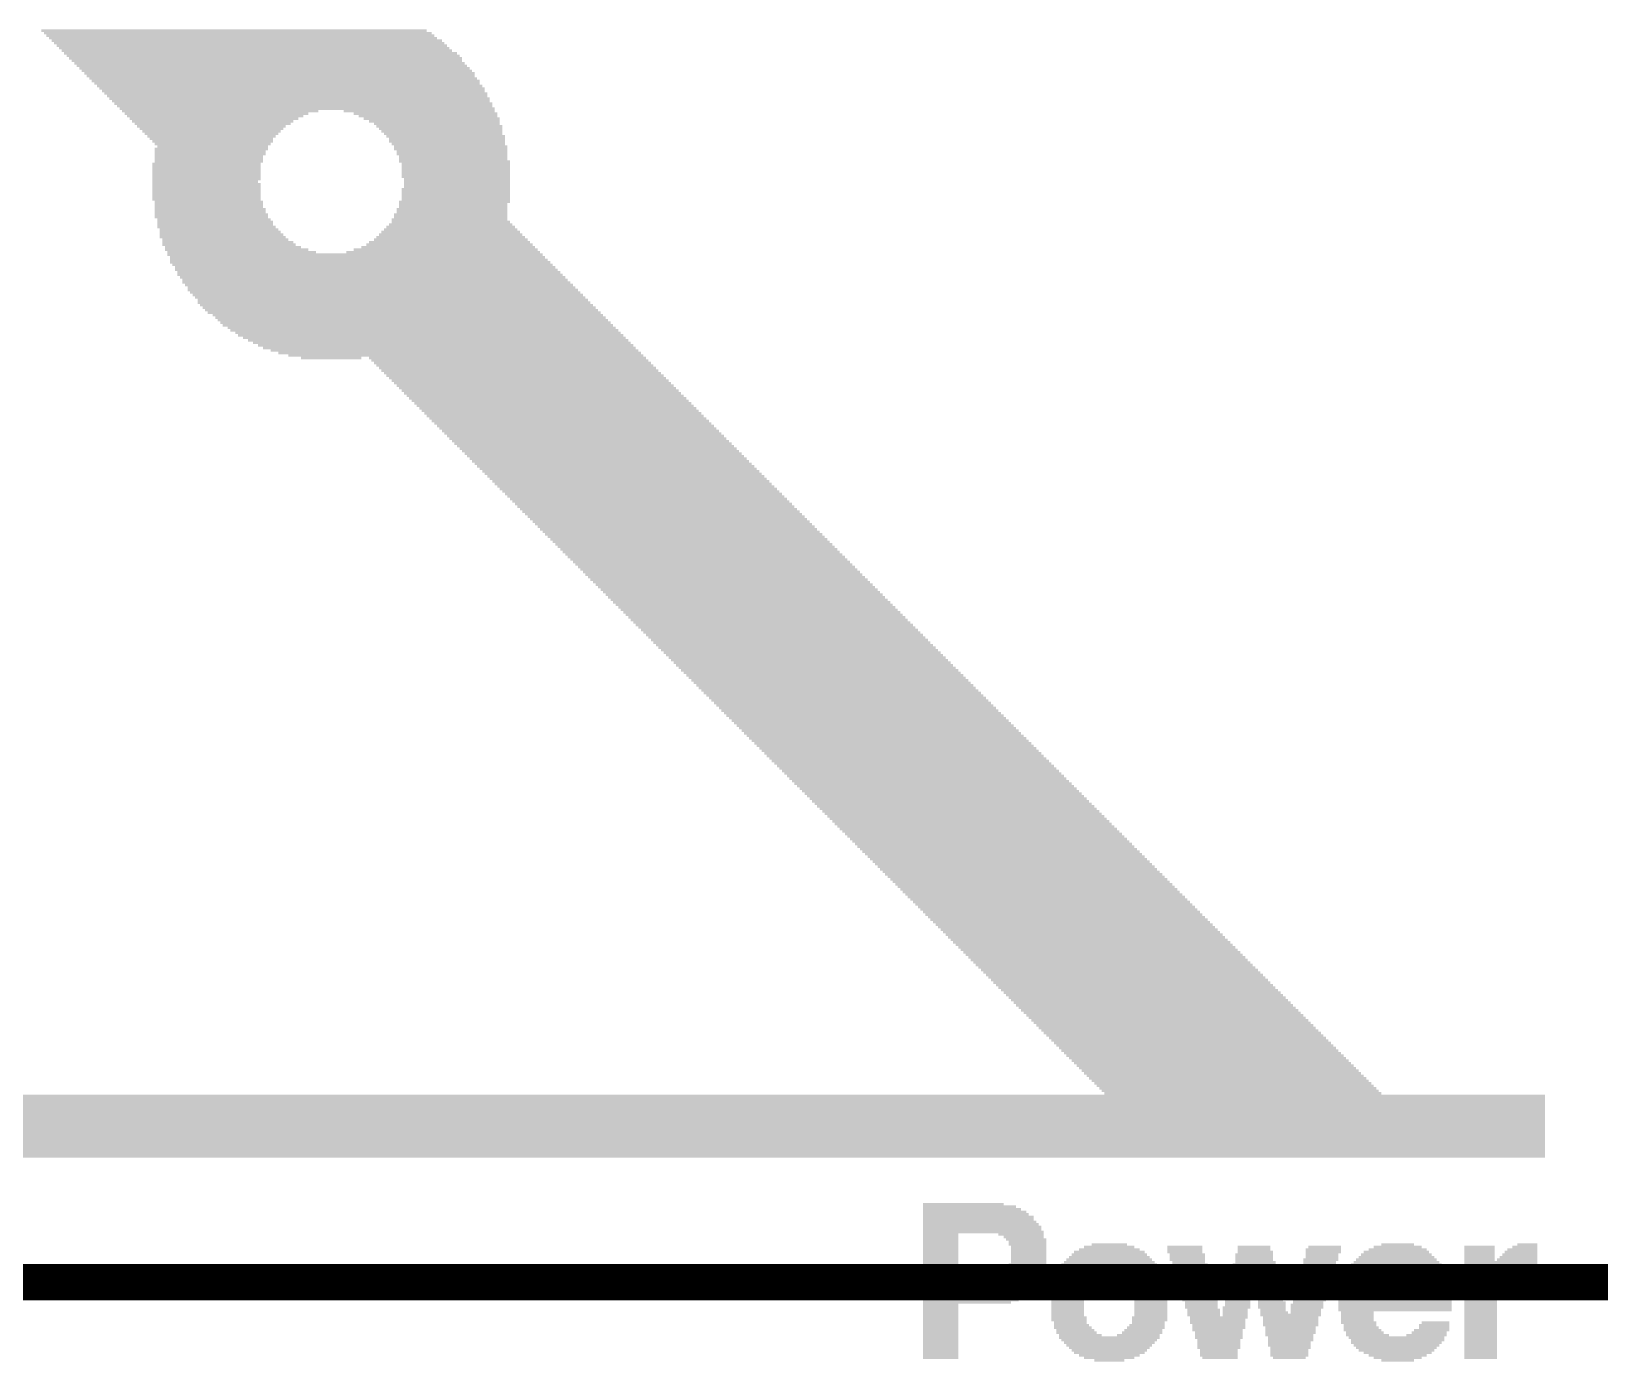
# Model space of a CAD drawing. Extents: x -3.4 to 68.6, y -0.2 to 53.3.
# Drawn here: x 34.28 to 47.46, y 10.13 to 21.31 of the extents above; entities that cross this region are included whole.
import ezdxf

# ---------------------------------------------------------------- set-up
doc = ezdxf.new("R2010")
doc.units = 0
doc.layers.add('16', color=132, linetype='CONTINUOUS')
doc.layers.add('200', color=4, linetype='CONTINUOUS')

# ---------------------------------------------------------------- blocks, each defined once
blk = doc.blocks.new('RECT')
blk.add_solid([(-0.5, -0.5), (0.5, -0.5), (-0.5, 0.5), (0.5, 0.5)])

msp = doc.modelspace()

# ---------------------------------------------------------------- linework, layer by layer
at = {"layer": '16', "const_width": 0.3048}
msp.add_lwpolyline([(26.797, 10.795), (48.895, 10.795)], dxfattribs=at)

# ---------------------------------------------------------------- block references
at = {"layer": '200', "yscale": 0.0212}
for p, xscale in [((35.9819, 21.314), 3.2384), ((36.0136, 21.2928), 3.2595), ((36.0348, 21.2716), 3.2595), ((36.056, 21.2505), 3.2595), ((36.0877, 21.2293), 3.2807), ((36.1089, 21.2081), 3.2807), ((36.1301, 21.187), 3.2807), ((36.1512, 21.1658), 3.2807), ((36.1724, 21.1447), 3.2807), ((36.2041, 21.1235), 3.3019), ((36.2253, 21.1023), 3.3019), ((36.2465, 21.0812), 3.3019), ((36.257, 21.06), 3.2807), ((36.2782, 21.0388), 3.2807), ((36.2994, 21.0177), 3.2807), ((36.3205, 20.9965), 3.2807), ((36.3417, 20.9753), 3.2807), ((36.3629, 20.9542), 3.2807), ((36.3735, 20.933), 3.2595), ((36.3946, 20.9118), 3.2595), ((36.4158, 20.8907), 3.2595), ((36.4264, 20.8695), 3.2384), ((36.4475, 20.8483), 3.2384), ((36.4687, 20.8272), 3.2384), ((36.4793, 20.806), 3.2172), ((36.5005, 20.7848), 3.2172), ((36.511, 20.7637), 3.196), ((36.5322, 20.7425), 3.196), ((36.5428, 20.7213), 3.1749), ((36.564, 20.7002), 3.1749), ((36.5745, 20.679), 3.1537), ((36.5957, 20.6578), 3.1537), ((35.8655, 20.6367), 1.6509), ((35.8337, 20.6155), 1.5451), ((35.8231, 20.5943), 1.4816), ((35.8126, 20.5732), 1.4181), ((35.802, 20.552), 1.3546), ((37.5376, 20.6367), 1.2699), ((37.5905, 20.6155), 1.2065), ((37.6117, 20.5943), 1.1641), ((37.6434, 20.5732), 1.143), ((37.6646, 20.552), 1.1006), ((35.802, 20.5308), 1.3123), ((35.7914, 20.5097), 1.2488), ((35.7914, 20.4885), 1.2065), ((35.7914, 20.4673), 1.1641), ((35.7914, 20.4462), 1.1218), ((35.7914, 20.425), 1.0795), ((37.6857, 20.5308), 1.0583), ((37.7069, 20.5097), 1.0583), ((37.7175, 20.4885), 1.0371), ((37.7281, 20.4673), 1.016), ((37.7387, 20.4462), 0.9948), ((37.7598, 20.425), 0.9948), ((35.7914, 20.4039), 1.0371), ((35.802, 20.3827), 1.016), ((35.802, 20.3615), 0.9736), ((35.7914, 20.3192), 0.9525), ((35.7808, 20.298), 0.9313), ((35.802, 20.3404), 0.9313), ((37.7704, 20.4039), 0.9736), ((37.7704, 20.3827), 0.9736), ((37.781, 20.3615), 0.9525), ((37.8022, 20.3404), 0.9525), ((37.8022, 20.3192), 0.9525), ((37.8127, 20.298), 0.9313), ((35.7491, 20.1922), 0.9101), ((35.7491, 20.171), 0.9101), ((35.7808, 20.2769), 0.9313), ((35.7702, 20.2557), 0.9101), ((35.7702, 20.2345), 0.9101), ((35.7702, 20.2134), 0.9101), ((37.8127, 20.2769), 0.9313), ((37.8233, 20.2557), 0.9101), ((37.8233, 20.2345), 0.9101), ((37.8339, 20.2134), 0.9313), ((37.8445, 20.1922), 0.9101), ((37.8445, 20.171), 0.9101), ((35.7491, 20.1499), 0.9101), ((35.7491, 20.1287), 0.9101), ((35.7491, 20.1075), 0.9101), ((35.7491, 20.0864), 0.9101), ((35.7491, 20.0652), 0.9101), ((35.7385, 20.044), 0.889), ((35.7491, 20.0229), 0.9101), ((37.8445, 20.1499), 0.9101), ((37.8445, 20.1287), 0.9101), ((37.8445, 20.1075), 0.9101), ((37.8445, 20.0864), 0.9101), ((37.8551, 20.0652), 0.889), ((37.8551, 20.044), 0.889), ((37.8551, 20.0229), 0.889), ((35.7491, 20.0017), 0.9101), ((35.7491, 19.9805), 0.9101), ((35.7491, 19.9594), 0.9101), ((35.7491, 19.9382), 0.9101), ((35.7491, 19.917), 0.9101), ((35.7491, 19.8959), 0.9101), ((37.8445, 19.9805), 0.9101), ((37.8445, 19.9594), 0.9101), ((37.8445, 19.9382), 0.9101), ((37.8445, 19.917), 0.9101), ((37.8445, 19.8959), 0.9101), ((37.8551, 20.0017), 0.889), ((35.7702, 19.8747), 0.9101), ((35.7702, 19.8535), 0.9101), ((35.7702, 19.8324), 0.9101), ((35.7808, 19.8112), 0.9313), ((35.7808, 19.79), 0.9313), ((35.7914, 19.7689), 0.9525), ((37.8022, 19.7689), 0.9525), ((37.8127, 19.8112), 0.9313), ((37.8127, 19.79), 0.9313), ((37.8339, 19.8747), 0.9313), ((37.8233, 19.8535), 0.9101), ((37.8233, 19.8324), 0.9101), ((35.7914, 19.7477), 0.9525), ((35.8231, 19.7054), 0.9736), ((35.8231, 19.6842), 0.9736), ((35.8337, 19.663), 0.9948), ((35.8126, 19.7265), 0.9525), ((35.8549, 19.6419), 0.9948), ((37.8022, 19.6419), 1.1218), ((37.8022, 19.663), 1.0795), ((37.8022, 19.6842), 1.0371), ((37.7916, 19.7265), 0.9736), ((37.8022, 19.7054), 0.9948), ((37.8022, 19.7477), 0.9525), ((35.8655, 19.6207), 1.016), ((35.8866, 19.5784), 1.0583), ((35.8761, 19.5995), 1.0371), ((35.9078, 19.5572), 1.0583), ((35.929, 19.536), 1.1006), ((35.9396, 19.5149), 1.1218), ((37.7916, 19.5149), 1.3969), ((37.7916, 19.536), 1.3546), ((37.8022, 19.5572), 1.2911), ((37.8022, 19.5784), 1.2488), ((37.8022, 19.5995), 1.2065), ((37.8022, 19.6207), 1.1641), ((35.9713, 19.4937), 1.143), ((36.0031, 19.4726), 1.2065), ((36.0454, 19.4514), 1.2488), ((36.9979, 19.4302), 3.1537), ((37.019, 19.4091), 3.1537), ((37.0296, 19.3879), 3.1749), ((37.0402, 19.3667), 3.196), ((37.7387, 19.4514), 1.6298), ((37.7598, 19.4726), 1.5451), ((37.781, 19.4937), 1.4604), ((37.0614, 19.3456), 3.196), ((37.0825, 19.3244), 3.196), ((37.0931, 19.3032), 3.2172), ((37.1248, 19.2609), 3.2384), ((37.1143, 19.2821), 3.2172), ((37.146, 19.2397), 3.2384), ((37.1672, 19.2186), 3.2384), ((37.1778, 19.1974), 3.2595), ((37.1989, 19.1762), 3.2595), ((37.2201, 19.1551), 3.2595), ((37.2307, 19.1339), 3.2807), ((37.2518, 19.1127), 3.2807), ((37.273, 19.0916), 3.2807), ((37.2942, 19.0704), 3.2807), ((37.3259, 19.0281), 3.3019), ((37.3153, 19.0492), 3.2807), ((37.3471, 19.0069), 3.3019), ((37.3683, 18.9857), 3.3019), ((37.3894, 18.9646), 3.3019), ((37.4106, 18.9434), 3.3019), ((37.4423, 18.9222), 3.2807), ((37.4635, 18.9011), 3.2807), ((37.4847, 18.8799), 3.2807), ((37.5058, 18.8587), 3.2807), ((37.527, 18.8376), 3.2807), ((37.5587, 18.8164), 3.2595), ((37.5799, 18.7952), 3.2595), ((37.6117, 18.7741), 3.2384), ((37.6328, 18.7529), 3.2384), ((37.6646, 18.7318), 3.2172), ((37.6963, 18.7106), 3.196), ((37.7281, 18.6894), 3.1749), ((37.7598, 18.6683), 3.1537), ((37.7916, 18.6471), 3.1325), ((37.8339, 18.6259), 3.0902), ((37.8762, 18.6048), 3.0479), ((37.9291, 18.5836), 2.9844), ((36.7968, 18.5624), 0.508), ((38.2784, 18.5624), 2.3282), ((38.2996, 18.5413), 2.3282), ((38.3207, 18.5201), 2.3282), ((38.3419, 18.4989), 2.3282), ((38.3631, 18.4778), 2.3282), ((38.3842, 18.4566), 2.3282), ((38.4054, 18.4354), 2.3282), ((38.4265, 18.4143), 2.3282), ((38.4477, 18.3931), 2.3282), ((38.4689, 18.3719), 2.3282), ((38.49, 18.3508), 2.3282), ((38.5112, 18.3296), 2.3282), ((38.5324, 18.3084), 2.3282), ((38.5535, 18.2873), 2.3282), ((38.5747, 18.2661), 2.3282), ((38.5959, 18.2449), 2.3282), ((38.617, 18.2238), 2.3282), ((38.6382, 18.2026), 2.3282), ((38.6594, 18.1814), 2.3282), ((38.6805, 18.1603), 2.3282), ((38.7017, 18.1391), 2.3282), ((38.7229, 18.1179), 2.3282), ((38.744, 18.0968), 2.3282), ((38.7652, 18.0756), 2.3282), ((38.7864, 18.0544), 2.3282), ((38.8075, 18.0333), 2.3282), ((38.8287, 18.0121), 2.3282), ((38.8499, 17.9909), 2.3282), ((38.871, 17.9698), 2.3282), ((38.8922, 17.9486), 2.3282), ((38.9134, 17.9274), 2.3282), ((38.9345, 17.9063), 2.3282), ((38.9557, 17.8851), 2.3282), ((38.9769, 17.8639), 2.3282), ((38.998, 17.8428), 2.3282), ((39.0192, 17.8216), 2.3282), ((39.0404, 17.8005), 2.3282), ((39.0615, 17.7793), 2.3282), ((39.0827, 17.7581), 2.3282), ((39.1039, 17.737), 2.3282), ((39.125, 17.7158), 2.3282), ((39.1462, 17.6946), 2.3282), ((39.1673, 17.6735), 2.3282), ((39.1885, 17.6523), 2.3282), ((39.2097, 17.6311), 2.3282), ((39.2308, 17.61), 2.3282), ((39.252, 17.5888), 2.3282), ((39.2732, 17.5676), 2.3282), ((39.2943, 17.5465), 2.3282), ((39.3155, 17.5253), 2.3282), ((39.3367, 17.5041), 2.3282), ((39.3578, 17.483), 2.3282), ((39.379, 17.4618), 2.3282), ((39.4002, 17.4406), 2.3282), ((39.4213, 17.4195), 2.3282), ((39.4425, 17.3983), 2.3282), ((39.4637, 17.3771), 2.3282), ((39.4848, 17.356), 2.3282), ((39.506, 17.3348), 2.3282), ((39.5272, 17.3136), 2.3282), ((39.5483, 17.2925), 2.3282), ((39.5695, 17.2713), 2.3282), ((39.5907, 17.2501), 2.3282), ((39.6118, 17.229), 2.3282), ((39.633, 17.2078), 2.3282), ((39.6542, 17.1866), 2.3282), ((39.6753, 17.1655), 2.3282), ((39.6965, 17.1443), 2.3282), ((39.7177, 17.1231), 2.3282), ((39.7388, 17.102), 2.3282), ((39.76, 17.0808), 2.3282), ((39.7812, 17.0597), 2.3282), ((39.8023, 17.0385), 2.3282), ((39.8235, 17.0173), 2.3282), ((39.8447, 16.9962), 2.3282), ((39.8658, 16.975), 2.3282), ((39.887, 16.9538), 2.3282), ((39.9081, 16.9327), 2.3282), ((39.9293, 16.9115), 2.3282), ((39.9505, 16.8903), 2.3282), ((39.9717, 16.8692), 2.3282), ((39.9928, 16.848), 2.3282), ((40.014, 16.8268), 2.3282), ((40.0352, 16.8057), 2.3282), ((40.0563, 16.7845), 2.3282), ((40.0775, 16.7633), 2.3282), ((40.0986, 16.7422), 2.3282), ((40.1198, 16.721), 2.3282), ((40.141, 16.6998), 2.3282), ((40.1621, 16.6787), 2.3282), ((40.1833, 16.6575), 2.3282), ((40.2045, 16.6363), 2.3282), ((40.2256, 16.6152), 2.3282), ((40.2468, 16.594), 2.3282), ((40.268, 16.5728), 2.3282), ((40.2891, 16.5517), 2.3282), ((40.3103, 16.5305), 2.3282), ((40.3315, 16.5093), 2.3282), ((40.3526, 16.4882), 2.3282), ((40.3738, 16.467), 2.3282), ((40.395, 16.4458), 2.3282), ((40.4161, 16.4247), 2.3282), ((40.4373, 16.4035), 2.3282), ((40.4585, 16.3823), 2.3282), ((40.4796, 16.3612), 2.3282), ((40.5008, 16.34), 2.3282), ((40.522, 16.3188), 2.3282), ((40.5431, 16.2977), 2.3282), ((40.5643, 16.2765), 2.3282), ((40.5855, 16.2553), 2.3282), ((40.6066, 16.2342), 2.3282), ((40.6278, 16.213), 2.3282), ((40.649, 16.1919), 2.3282), ((40.6701, 16.1707), 2.3282), ((40.6913, 16.1495), 2.3282), ((40.7125, 16.1284), 2.3282), ((40.7336, 16.1072), 2.3282), ((40.7548, 16.086), 2.3282), ((40.776, 16.0649), 2.3282), ((40.7971, 16.0437), 2.3282), ((40.8183, 16.0225), 2.3282), ((40.8394, 16.0014), 2.3282), ((40.8606, 15.9802), 2.3282), ((40.8818, 15.959), 2.3282), ((40.9029, 15.9379), 2.3282), ((40.9241, 15.9167), 2.3282), ((40.9453, 15.8955), 2.3282), ((40.9664, 15.8744), 2.3282), ((40.9876, 15.8532), 2.3282), ((41.0088, 15.832), 2.3282), ((41.0299, 15.8109), 2.3282), ((41.0511, 15.7897), 2.3282), ((41.0723, 15.7685), 2.3282), ((41.0934, 15.7474), 2.3282), ((41.1146, 15.7262), 2.3282), ((41.1358, 15.705), 2.3282), ((41.1569, 15.6839), 2.3282), ((41.1781, 15.6627), 2.3282), ((41.1993, 15.6415), 2.3282), ((41.2204, 15.6204), 2.3282), ((41.2416, 15.5992), 2.3282), ((41.2628, 15.578), 2.3282), ((41.2839, 15.5569), 2.3282), ((41.3051, 15.5357), 2.3282), ((41.3263, 15.5145), 2.3282), ((41.3474, 15.4934), 2.3282), ((41.3686, 15.4722), 2.3282), ((41.3898, 15.451), 2.3282), ((41.4109, 15.4299), 2.3282), ((41.4321, 15.4087), 2.3282), ((41.4533, 15.3876), 2.3282), ((41.4744, 15.3664), 2.3282), ((41.4956, 15.3452), 2.3282), ((41.5168, 15.3241), 2.3282), ((41.5379, 15.3029), 2.3282), ((41.5591, 15.2817), 2.3282), ((41.5803, 15.2606), 2.3282), ((41.6014, 15.2394), 2.3282), ((41.6226, 15.2182), 2.3282), ((41.6437, 15.1971), 2.3282), ((41.6649, 15.1759), 2.3282), ((41.6861, 15.1547), 2.3282), ((41.7072, 15.1336), 2.3282), ((41.7284, 15.1124), 2.3282), ((41.7496, 15.0912), 2.3282), ((41.7707, 15.0701), 2.3282), ((41.7919, 15.0489), 2.3282), ((41.8131, 15.0277), 2.3282), ((41.8342, 15.0066), 2.3282), ((41.8554, 14.9854), 2.3282), ((41.8766, 14.9642), 2.3282), ((41.8977, 14.9431), 2.3282), ((41.9189, 14.9219), 2.3282), ((41.9401, 14.9007), 2.3282), ((41.9612, 14.8796), 2.3282), ((41.9824, 14.8584), 2.3282), ((42.0036, 14.8372), 2.3282), ((42.0247, 14.8161), 2.3282), ((42.0459, 14.7949), 2.3282), ((42.0671, 14.7737), 2.3282), ((42.0882, 14.7526), 2.3282), ((42.1094, 14.7314), 2.3282), ((42.1306, 14.7102), 2.3282), ((42.1517, 14.6891), 2.3282), ((42.1729, 14.6679), 2.3282), ((42.1941, 14.6467), 2.3282), ((42.2152, 14.6256), 2.3282), ((42.2364, 14.6044), 2.3282), ((42.2576, 14.5833), 2.3282), ((42.2787, 14.5621), 2.3282), ((42.2999, 14.5409), 2.3282), ((42.3211, 14.5198), 2.3282), ((42.3422, 14.4986), 2.3282), ((42.3634, 14.4774), 2.3282), ((42.3846, 14.4563), 2.3282), ((42.4057, 14.4351), 2.3282), ((42.4269, 14.4139), 2.3282), ((42.4481, 14.3928), 2.3282), ((42.4692, 14.3716), 2.3282), ((42.4904, 14.3504), 2.3282), ((42.5115, 14.3293), 2.3282), ((42.5327, 14.3081), 2.3282), ((42.5539, 14.2869), 2.3282), ((42.575, 14.2658), 2.3282), ((42.5962, 14.2446), 2.3282), ((42.6174, 14.2234), 2.3282), ((42.6385, 14.2023), 2.3282), ((42.6597, 14.1811), 2.3282), ((42.6809, 14.1599), 2.3282), ((42.702, 14.1388), 2.3282), ((42.7232, 14.1176), 2.3282), ((42.7444, 14.0964), 2.3282), ((42.7655, 14.0753), 2.3282), ((42.7867, 14.0541), 2.3282), ((42.8079, 14.0329), 2.3282), ((42.829, 14.0118), 2.3282), ((42.8502, 13.9906), 2.3282), ((42.8714, 13.9694), 2.3282), ((42.8925, 13.9483), 2.3282), ((42.9137, 13.9271), 2.3282), ((42.9349, 13.9059), 2.3282), ((42.956, 13.8848), 2.3282), ((42.9772, 13.8636), 2.3282), ((42.9984, 13.8424), 2.3282), ((43.0195, 13.8213), 2.3282), ((43.0407, 13.8001), 2.3282), ((43.0619, 13.7789), 2.3282), ((43.083, 13.7578), 2.3282), ((43.1042, 13.7366), 2.3282), ((43.1254, 13.7155), 2.3282), ((43.1465, 13.6943), 2.3282), ((43.1677, 13.6731), 2.3282), ((43.1889, 13.652), 2.3282), ((43.21, 13.6308), 2.3282), ((43.2312, 13.6096), 2.3282), ((43.2524, 13.5885), 2.3282), ((43.2735, 13.5673), 2.3282), ((43.2947, 13.5461), 2.3282), ((43.3159, 13.525), 2.3282), ((43.337, 13.5038), 2.3282), ((43.3582, 13.4826), 2.3282), ((43.3793, 13.4615), 2.3282), ((43.4005, 13.4403), 2.3282), ((43.4217, 13.4191), 2.3282), ((43.4428, 13.398), 2.3282), ((43.464, 13.3768), 2.3282), ((43.4852, 13.3556), 2.3282), ((43.5063, 13.3345), 2.3282), ((43.5275, 13.3133), 2.3282), ((43.5487, 13.2921), 2.3282), ((43.5698, 13.271), 2.3282), ((43.591, 13.2498), 2.3282), ((43.6122, 13.2286), 2.3282), ((43.6333, 13.2075), 2.3282), ((43.6545, 13.1863), 2.3282), ((43.6757, 13.1651), 2.3282), ((43.6968, 13.144), 2.3282), ((43.718, 13.1228), 2.3282), ((43.7392, 13.1016), 2.3282), ((43.7603, 13.0805), 2.3282), ((43.7815, 13.0593), 2.3282), ((43.8027, 13.0381), 2.3282), ((43.8238, 13.017), 2.3282), ((43.845, 12.9958), 2.3282), ((43.8662, 12.9746), 2.3282), ((43.8873, 12.9535), 2.3282), ((43.9085, 12.9323), 2.3282), ((43.9297, 12.9112), 2.3282), ((43.9508, 12.89), 2.3282), ((43.972, 12.8688), 2.3282), ((43.9932, 12.8476), 2.3282), ((44.0143, 12.8265), 2.3282), ((44.0355, 12.8053), 2.3282), ((44.0567, 12.7842), 2.3282), ((44.0778, 12.763), 2.3282), ((44.099, 12.7418), 2.3282), ((44.1202, 12.7207), 2.3282), ((44.1413, 12.6995), 2.3282), ((44.1625, 12.6783), 2.3282), ((44.1837, 12.6572), 2.3282), ((44.2048, 12.636), 2.3282), ((44.226, 12.6148), 2.3282), ((44.2471, 12.5937), 2.3282), ((44.2683, 12.5725), 2.3282), ((44.2895, 12.5513), 2.3282), ((44.3106, 12.5302), 2.3282), ((44.3318, 12.509), 2.3282), ((44.353, 12.4878), 2.3282), ((44.3741, 12.4667), 2.3282), ((44.3953, 12.4455), 2.3282), ((44.4165, 12.4243), 2.3282), ((44.4376, 12.4032), 2.3282), ((44.4588, 12.382), 2.3282), ((38.0985, 12.3608), 17.8005), ((38.0985, 12.3397), 17.8005), ((38.0985, 12.3185), 17.8005), ((38.0985, 12.2973), 17.8005), ((38.0985, 12.2762), 17.8005), ((38.0985, 12.255), 17.8005), ((38.0985, 12.2338), 17.8005), ((38.0985, 12.2127), 17.8005), ((38.0985, 12.1915), 17.8005), ((38.0985, 12.1703), 17.8005), ((38.0985, 12.1492), 17.8005), ((38.0985, 12.128), 17.8005), ((38.0985, 12.1068), 17.8005), ((38.0985, 12.0857), 17.8005), ((38.0985, 12.0645), 17.8005), ((38.0985, 12.0434), 17.8005), ((38.0985, 12.0222), 17.8005), ((38.0985, 12.001), 17.8005), ((38.0985, 11.9799), 17.8005), ((38.0985, 11.9587), 17.8005), ((38.0985, 11.9375), 17.8005), ((38.0985, 11.9164), 17.8005), ((38.0985, 11.8952), 17.8005), ((38.0985, 11.874), 17.8005), ((38.0985, 11.8529), 17.8005), ((42.1094, 11.4507), 0.6773), ((42.1623, 11.4295), 0.7831), ((42.1835, 11.4084), 0.8255), ((42.2046, 11.3872), 0.8678), ((42.2152, 11.366), 0.889), ((42.2364, 11.3449), 0.9313), ((42.247, 11.3025), 0.9525), ((42.2681, 11.2602), 0.9948), ((42.2681, 11.2391), 0.9948), ((42.2787, 11.2179), 1.016), ((41.9189, 11.1967), 0.2963), ((42.2364, 11.3237), 0.9313), ((42.2576, 11.2814), 0.9736), ((42.5962, 11.1967), 0.381), ((41.9189, 11.1756), 0.2963), ((41.9189, 11.1544), 0.2963), ((41.9189, 11.1332), 0.2963), ((41.9189, 11.1121), 0.2963), ((41.9189, 11.0909), 0.2963), ((41.9189, 11.0697), 0.2963), ((42.6174, 11.1756), 0.3387), ((42.6385, 11.1544), 0.3387), ((42.6491, 11.1332), 0.3175), ((42.6491, 11.1121), 0.3175), ((42.6597, 11.0909), 0.2963), ((42.6597, 11.0697), 0.2963), ((43.337, 11.0697), 0.508), ((43.337, 11.0909), 0.4233), ((43.337, 11.1121), 0.2963), ((43.972, 11.0909), 0.2963), ((43.972, 11.0697), 0.2963), ((44.5541, 11.0909), 0.2752), ((44.5541, 11.0697), 0.2752), ((45.1361, 11.0697), 0.2963), ((45.1467, 11.0909), 0.2752), ((45.7605, 11.0697), 0.4868), ((45.7605, 11.0909), 0.4022), ((45.7605, 11.1121), 0.2752), ((46.4484, 11.0909), 0.254), ((46.4484, 11.0697), 0.254), ((46.8082, 11.0697), 0.254), ((46.8294, 11.0909), 0.2117), ((46.8505, 11.1121), 0.1693), ((41.9189, 11.0486), 0.2963), ((41.9189, 11.0274), 0.2963), ((41.9189, 11.0062), 0.2963), ((41.9189, 10.9851), 0.2963), ((41.9189, 10.9639), 0.2963), ((41.9189, 10.9427), 0.2963), ((42.6491, 10.9427), 0.3175), ((42.6597, 11.0486), 0.2963), ((42.6597, 11.0274), 0.2963), ((42.6597, 11.0062), 0.2963), ((42.6597, 10.9851), 0.2963), ((42.6597, 10.9639), 0.2963), ((43.337, 10.9427), 0.8043), ((43.337, 10.9639), 0.762), ((43.337, 10.9851), 0.7196), ((43.337, 11.0062), 0.6773), ((43.337, 11.0274), 0.635), ((43.337, 11.0486), 0.5926), ((43.972, 11.0486), 0.2963), ((43.9932, 11.0274), 0.2963), ((43.9932, 11.0062), 0.2963), ((43.9932, 10.9851), 0.2963), ((44.0037, 10.9639), 0.2752), ((44.0143, 10.9427), 0.2963), ((44.5541, 10.9427), 0.3598), ((44.5646, 10.9639), 0.3387), ((44.5541, 11.0274), 0.3175), ((44.5541, 11.0062), 0.3175), ((44.5541, 10.9851), 0.3175), ((44.5646, 11.0486), 0.2963), ((45.1149, 10.9851), 0.2963), ((45.1044, 10.9639), 0.2752), ((45.1044, 10.9427), 0.2752), ((45.1361, 11.0486), 0.2963), ((45.1255, 11.0274), 0.2752), ((45.1255, 11.0062), 0.2752), ((45.7499, 10.9427), 0.762), ((45.7499, 10.9639), 0.7196), ((45.7499, 10.9851), 0.6773), ((45.7499, 11.0062), 0.635), ((45.7499, 11.0274), 0.5926), ((45.7499, 11.0486), 0.5503), ((46.4484, 11.0486), 0.254), ((46.4484, 11.0274), 0.254), ((46.4484, 11.0062), 0.254), ((46.4484, 10.9851), 0.254), ((46.6283, 10.9639), 0.6138), ((46.6283, 10.9427), 0.6138), ((46.7659, 10.9851), 0.3387), ((46.7765, 11.0062), 0.3175), ((46.787, 11.0274), 0.2963), ((46.7976, 11.0486), 0.2752), ((41.9189, 10.9216), 0.2963), ((41.9189, 10.9004), 0.2963), ((41.9189, 10.8792), 0.2963), ((41.9189, 10.8581), 0.2963), ((42.2681, 10.8369), 0.9948), ((42.2681, 10.8157), 0.9948), ((42.575, 10.8581), 0.4233), ((42.6068, 10.8792), 0.3598), ((42.6174, 10.9004), 0.3387), ((42.6385, 10.9216), 0.3387), ((43.0301, 10.8369), 0.3175), ((43.0195, 10.8157), 0.2963), ((43.0619, 10.8792), 0.3387), ((43.0513, 10.8581), 0.3175), ((43.337, 10.9216), 0.8466), ((43.0936, 10.9004), 0.3598), ((43.5804, 10.9004), 0.3598), ((43.6122, 10.8792), 0.3387), ((43.6228, 10.8581), 0.3175), ((43.6439, 10.8369), 0.3175), ((43.6545, 10.8157), 0.2963), ((44.0143, 10.9216), 0.2963), ((44.0249, 10.9004), 0.2752), ((44.0355, 10.8792), 0.2963), ((44.0355, 10.8581), 0.2963), ((44.0461, 10.8369), 0.2752), ((44.0461, 10.8157), 0.2752), ((44.5541, 10.8581), 0.4022), ((44.5541, 10.8369), 0.4022), ((44.5541, 10.8157), 0.4022), ((44.5646, 10.8792), 0.381), ((44.5541, 10.9216), 0.3598), ((44.5541, 10.9004), 0.3598), ((45.062, 10.8157), 0.2752), ((45.0726, 10.8369), 0.2963), ((45.0832, 10.9004), 0.2752), ((45.0832, 10.8792), 0.2752), ((45.0832, 10.8581), 0.2752), ((45.0938, 10.9216), 0.2963), ((45.443, 10.8369), 0.2752), ((45.443, 10.8157), 0.2752), ((45.4853, 10.8792), 0.3175), ((45.4642, 10.8581), 0.2752), ((45.7499, 10.9216), 0.8043), ((45.5171, 10.9004), 0.3387), ((45.9827, 10.9004), 0.3387), ((46.0145, 10.8792), 0.3175), ((46.0251, 10.8581), 0.2963), ((46.0357, 10.8369), 0.2752), ((46.0568, 10.8157), 0.2752), ((46.5436, 10.8581), 0.4445), ((46.6283, 10.9216), 0.6138), ((46.6283, 10.9004), 0.6138), ((46.6283, 10.8792), 0.6138), ((46.5225, 10.8369), 0.4022), ((46.5013, 10.8157), 0.3598), ((42.247, 10.7522), 0.9525), ((42.2258, 10.7099), 0.9101), ((42.2152, 10.6887), 0.889), ((42.2576, 10.7946), 0.9736), ((42.2576, 10.7734), 0.9736), ((42.2364, 10.7311), 0.9313), ((42.1941, 10.6676), 0.8466), ((42.9984, 10.7734), 0.2963), ((42.9984, 10.7522), 0.2963), ((42.9878, 10.7311), 0.2752), ((42.9878, 10.7099), 0.2752), ((42.9878, 10.6887), 0.2752), ((42.9878, 10.6676), 0.2752), ((43.0089, 10.7946), 0.2752), ((43.6651, 10.7946), 0.2752), ((43.6757, 10.7734), 0.2963), ((43.6757, 10.7522), 0.2963), ((43.6863, 10.7311), 0.2752), ((43.6863, 10.7099), 0.2752), ((43.6863, 10.6887), 0.2752), ((43.6863, 10.6676), 0.2752), ((44.0567, 10.7946), 0.2963), ((44.0672, 10.7734), 0.2752), ((44.0672, 10.7522), 0.2752), ((44.0672, 10.7311), 0.2752), ((44.0884, 10.7099), 0.2752), ((44.0884, 10.6887), 0.2752), ((44.0884, 10.6676), 0.2752), ((44.4271, 10.6887), 0.2328), ((44.4271, 10.6676), 0.2328), ((44.5541, 10.7734), 0.4445), ((44.5541, 10.7522), 0.4445), ((44.4376, 10.7311), 0.2117), ((44.4376, 10.7099), 0.2117), ((44.5646, 10.7946), 0.4233), ((44.681, 10.7099), 0.2328), ((44.681, 10.6887), 0.2328), ((44.681, 10.6676), 0.2328), ((44.6705, 10.7311), 0.2117), ((45.0197, 10.6887), 0.2752), ((45.0197, 10.6676), 0.2752), ((45.0409, 10.7522), 0.2752), ((45.0409, 10.7311), 0.2752), ((45.0409, 10.7099), 0.2752), ((45.062, 10.7946), 0.2752), ((45.062, 10.7734), 0.2752), ((45.7393, 10.6887), 0.9525), ((45.7393, 10.6676), 0.9525), ((45.4218, 10.7946), 0.2752), ((45.4218, 10.7734), 0.2752), ((45.4218, 10.7522), 0.2752), ((45.7499, 10.7311), 0.9313), ((45.7499, 10.7099), 0.9313), ((46.0568, 10.7946), 0.2752), ((46.0568, 10.7734), 0.2752), ((46.078, 10.7522), 0.2752), ((46.4907, 10.7946), 0.3387), ((46.4801, 10.7734), 0.3175), ((46.4801, 10.7522), 0.3175), ((46.4696, 10.7311), 0.2963), ((46.4696, 10.7099), 0.2963), ((46.4696, 10.6887), 0.2963), ((46.459, 10.6676), 0.2752), ((42.1729, 10.6464), 0.8043), ((42.1411, 10.6252), 0.7408), ((41.9189, 10.6041), 0.2963), ((41.9189, 10.5829), 0.2963), ((41.9189, 10.5617), 0.2963), ((41.9189, 10.5406), 0.2963), ((42.9878, 10.6464), 0.2752), ((42.9878, 10.6252), 0.2752), ((42.9878, 10.6041), 0.2752), ((42.9878, 10.5829), 0.2752), ((42.9878, 10.5617), 0.2752), ((42.9878, 10.5406), 0.2752), ((43.6863, 10.6464), 0.2752), ((43.6863, 10.6252), 0.2752), ((43.6863, 10.6041), 0.2752), ((43.6863, 10.5829), 0.2752), ((43.6863, 10.5617), 0.2752), ((43.6863, 10.5406), 0.2752), ((44.099, 10.6464), 0.2963), ((44.1096, 10.6252), 0.2752), ((44.1096, 10.6041), 0.2752), ((44.1096, 10.5829), 0.2752), ((44.1307, 10.5617), 0.2752), ((44.1307, 10.5406), 0.2752), ((44.4059, 10.5829), 0.2328), ((44.3953, 10.5617), 0.2117), ((44.3953, 10.5406), 0.2117), ((44.4165, 10.6464), 0.2117), ((44.4165, 10.6252), 0.2117), ((44.4165, 10.6041), 0.2117), ((44.6916, 10.6464), 0.2117), ((44.7022, 10.6252), 0.2328), ((44.7022, 10.6041), 0.2328), ((44.7022, 10.5829), 0.2328), ((44.7128, 10.5617), 0.2117), ((44.7234, 10.5406), 0.2328), ((44.9985, 10.6041), 0.2752), ((44.9985, 10.5829), 0.2752), ((44.988, 10.5617), 0.254), ((44.988, 10.5406), 0.254), ((45.0197, 10.6464), 0.2752), ((45.0091, 10.6252), 0.254), ((45.7393, 10.6464), 0.9525), ((45.7393, 10.6252), 0.9525), ((45.7393, 10.6041), 0.9525), ((45.7393, 10.5829), 0.9525), ((45.7393, 10.5617), 0.9525), ((45.4218, 10.5406), 0.2752), ((46.459, 10.6464), 0.2752), ((46.459, 10.6252), 0.2752), ((46.459, 10.6041), 0.2752), ((46.459, 10.5829), 0.2752), ((46.459, 10.5617), 0.2752), ((46.459, 10.5406), 0.2752), ((41.9189, 10.5194), 0.2963), ((41.9189, 10.4982), 0.2963), ((41.9189, 10.4771), 0.2963), ((41.9189, 10.4559), 0.2963), ((41.9189, 10.4347), 0.2963), ((41.9189, 10.4136), 0.2963), ((42.9878, 10.5194), 0.2752), ((42.9984, 10.4982), 0.2963), ((42.9984, 10.4771), 0.2963), ((43.0089, 10.4559), 0.2752), ((43.0195, 10.4347), 0.2963), ((43.0301, 10.4136), 0.3175), ((43.6439, 10.4136), 0.3175), ((43.6545, 10.4347), 0.2963), ((43.6757, 10.4982), 0.2963), ((43.6757, 10.4771), 0.2963), ((43.6651, 10.4559), 0.2752), ((43.6863, 10.5194), 0.2752), ((44.1307, 10.5194), 0.2752), ((44.2577, 10.4982), 0.4868), ((44.2471, 10.4771), 0.4656), ((44.2471, 10.4559), 0.4656), ((44.2577, 10.4347), 0.4445), ((44.2577, 10.4136), 0.4445), ((44.3953, 10.5194), 0.2117), ((44.861, 10.5194), 0.508), ((44.861, 10.4982), 0.4656), ((44.861, 10.4771), 0.4656), ((44.861, 10.4559), 0.4656), ((44.861, 10.4347), 0.4656), ((44.861, 10.4136), 0.4233), ((45.4218, 10.5194), 0.2752), ((45.4218, 10.4982), 0.2752), ((45.4218, 10.4771), 0.2752), ((45.4324, 10.4559), 0.2963), ((45.443, 10.4347), 0.2752), ((45.4536, 10.4136), 0.2963), ((46.0674, 10.4347), 0.254), ((46.0674, 10.4136), 0.254), ((46.078, 10.4559), 0.2328), ((46.459, 10.5194), 0.2752), ((46.459, 10.4982), 0.2752), ((46.459, 10.4771), 0.2752), ((46.459, 10.4559), 0.2752), ((46.459, 10.4347), 0.2752), ((46.459, 10.4136), 0.2752), ((41.9189, 10.3924), 0.2963), ((41.9189, 10.3712), 0.2963), ((41.9189, 10.3501), 0.2963), ((41.9189, 10.3289), 0.2963), ((41.9189, 10.3078), 0.2963), ((41.9189, 10.2866), 0.2963), ((43.0513, 10.3924), 0.3175), ((43.0619, 10.3712), 0.3387), ((43.0936, 10.3501), 0.3598), ((43.337, 10.3289), 0.8466), ((43.337, 10.3078), 0.8043), ((43.337, 10.2866), 0.762), ((43.5804, 10.3501), 0.3598), ((43.6122, 10.3712), 0.3387), ((43.6228, 10.3924), 0.3175), ((44.2471, 10.3924), 0.4233), ((44.2577, 10.3712), 0.4022), ((44.2577, 10.3501), 0.4022), ((44.2577, 10.3289), 0.4022), ((44.2577, 10.3078), 0.3598), ((44.2577, 10.2866), 0.3598), ((44.861, 10.3924), 0.4233), ((44.861, 10.3712), 0.4233), ((44.8504, 10.3501), 0.4022), ((44.861, 10.3289), 0.381), ((44.861, 10.3078), 0.381), ((44.8504, 10.2866), 0.3598), ((45.4642, 10.3924), 0.3175), ((45.4853, 10.3712), 0.3175), ((45.5065, 10.3501), 0.3598), ((45.7499, 10.3289), 0.8043), ((45.7605, 10.3078), 0.7831), ((45.7499, 10.2866), 0.762), ((46.0039, 10.3501), 0.3387), ((46.0251, 10.3712), 0.2963), ((46.0462, 10.3924), 0.2963), ((46.459, 10.3924), 0.2752), ((46.459, 10.3712), 0.2752), ((46.459, 10.3501), 0.2752), ((46.459, 10.3289), 0.2752), ((46.459, 10.3078), 0.2752), ((46.459, 10.2866), 0.2752), ((41.9189, 10.2654), 0.2963), ((41.9189, 10.2443), 0.2963), ((41.9189, 10.2231), 0.2963), ((41.9189, 10.2019), 0.2963), ((41.9189, 10.1808), 0.2963), ((41.9189, 10.1596), 0.2963), ((43.337, 10.2654), 0.7196), ((43.337, 10.2443), 0.6773), ((43.337, 10.2231), 0.635), ((43.337, 10.2019), 0.5926), ((43.337, 10.1808), 0.508), ((43.337, 10.1596), 0.4233), ((43.337, 10.1384), 0.254), ((44.2577, 10.2654), 0.3598), ((44.2577, 10.2443), 0.3598), ((44.2577, 10.2231), 0.3175), ((44.2577, 10.2019), 0.3175), ((44.2577, 10.1808), 0.3175), ((44.2683, 10.1596), 0.2963), ((44.8504, 10.2654), 0.3598), ((44.861, 10.2443), 0.3387), ((44.8504, 10.2231), 0.3175), ((44.8504, 10.2019), 0.3175), ((44.8504, 10.1808), 0.3175), ((44.8504, 10.1596), 0.2752), ((45.7499, 10.2654), 0.7196), ((45.7499, 10.2443), 0.6773), ((45.7499, 10.2231), 0.635), ((45.7605, 10.2019), 0.5715), ((45.7605, 10.1808), 0.4868), ((45.7605, 10.1596), 0.4022), ((45.7605, 10.1384), 0.2752), ((46.459, 10.2654), 0.2752), ((46.459, 10.2443), 0.2752), ((46.459, 10.2231), 0.2752), ((46.459, 10.2019), 0.2752), ((46.459, 10.1808), 0.2752), ((46.459, 10.1596), 0.2752)]:
    msp.add_blockref('RECT', p, dxfattribs=dict(at, xscale=xscale))

doc.saveas('drawing.dxf')
